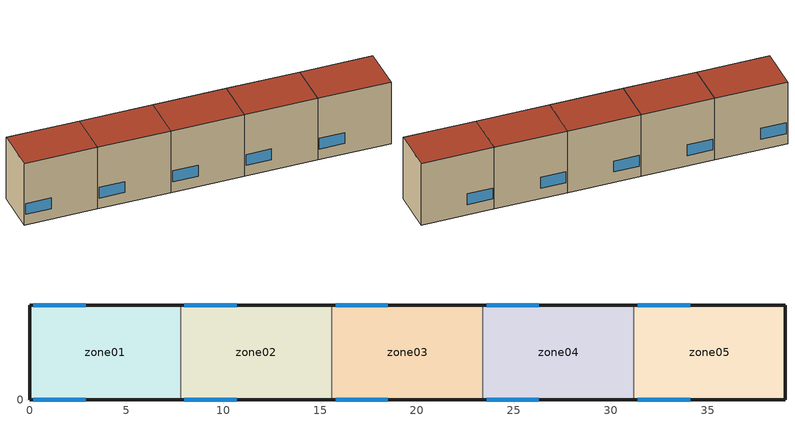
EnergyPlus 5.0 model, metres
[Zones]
zone01
 floor ground (GROUND_FLOOR): 0,0 0,4.9 7.8,4.9 7.8,0 z0
 wall outside (EXT_WALL): 7.8,4.9 0,4.9 0,0 7.8,0 z0:7.4
 wall to zone02 (ADJ_WALL): 7.8,0 7.8,4.9 z0:7.4
 window (EXT_WINDOW1): 0.2,0 2.9,0 / 2.9,4.9 0.2,4.9 z1.25:2.55
 roof outside (EXT_ROOF): 7.8,0 7.8,4.9 0,4.9 0,0 z7.4
zone02
 floor ground (GROUND_FLOOR): 7.8,0 7.8,4.9 15.6,4.9 15.6,0 z0
 wall outside (EXT_WALL): 15.6,4.9 7.8,4.9 / 7.8,0 15.6,0 z0:7.4
 wall to zone03 (ADJ_WALL): 15.6,0 15.6,4.9 z0:7.4
 wall to zone01 (ADJ_WALL): 7.8,4.9 7.8,0 z0:7.4
 window (EXT_WINDOW1): 8,0 10.7,0 / 10.7,4.9 8,4.9 z1.25:2.55
 roof outside (EXT_ROOF): 15.6,0 15.6,4.9 7.8,4.9 7.8,0 z7.4
zone03
 floor ground (GROUND_FLOOR): 15.6,0 15.6,4.9 23.4,4.9 23.4,0 z0
 wall outside (EXT_WALL): 23.4,4.9 15.6,4.9 / 15.6,0 23.4,0 z0:7.4
 wall to zone04 (ADJ_WALL): 23.4,0 23.4,4.9 z0:7.4
 wall to zone02 (ADJ_WALL): 15.6,4.9 15.6,0 z0:7.4
 window (EXT_WINDOW1): 15.8,0 18.5,0 / 18.5,4.9 15.8,4.9 z1.25:2.55
 roof outside (EXT_ROOF): 23.4,0 23.4,4.9 15.6,4.9 15.6,0 z7.4
zone04
 floor ground (GROUND_FLOOR): 23.4,0 23.4,4.9 31.2,4.9 31.2,0 z0
 wall outside (EXT_WALL): 31.2,4.9 23.4,4.9 / 23.4,0 31.2,0 z0:7.4
 wall to zone05 (ADJ_WALL): 31.2,0 31.2,4.9 z0:7.4
 wall to zone03 (ADJ_WALL): 23.4,4.9 23.4,0 z0:7.4
 window (EXT_WINDOW1): 23.6,0 26.3,0 / 26.3,4.9 23.6,4.9 z1.25:2.55
 roof outside (EXT_ROOF): 31.2,0 31.2,4.9 23.4,4.9 23.4,0 z7.4
zone05
 floor ground (GROUND_FLOOR): 31.2,0 31.2,4.9 39,4.9 39,0 z0
 wall outside (EXT_WALL): 31.2,0 39,0 39,4.9 31.2,4.9 z0:7.4
 wall to zone04 (ADJ_WALL): 31.2,4.9 31.2,0 z0:7.4
 window (EXT_WINDOW1): 31.4,0 34.1,0 / 34.1,4.9 31.4,4.9 z1.25:2.55
 roof outside (EXT_ROOF): 39,0 39,4.9 31.2,4.9 31.2,0 z7.4
[Building]
TRNSYS18: North Axis {deg}=0; Terrain=City; Loads Convergence Tolerance Value=0; Temperature Convergence Tolerance Value {deltaC}=0; Solar Distribution=FullInteriorAndExterior; Maximum Number of Warmup Days=0
[Site:Location]
not used: Latitude {deg}=0; Longitude {deg}=0; Time Zone {hr}=0; Elevation {m}=0
[Construction]
GROUND_FLOOR; EXT_WALL; EXT_ROOF; ADJ_WALL; EXT_WINDOW1: 
[WindowProperty:ShadingControl]
ESHADE=0; ISHADE=INPUT 1*MAX_ISHADE : SHADECNTRL=ISHADE_INTERNAL
[SurfaceProperty:OtherSideCoefficients]
BOUNDARY=IDENTICAL; BOUNDARY=INPUT 1*TBOUNDARY; BOUNDARY=INPUT 1*TBOUNDARY_2; BOUNDARY=INPUT 1*TBOUNDARY_3; BOUNDARY=INPUT 1*TGROUND; BOUNDARY=20; BOUNDARY=15
[Zone] Multiplier=1
zone01; zone02; zone03; zone04; zone05
